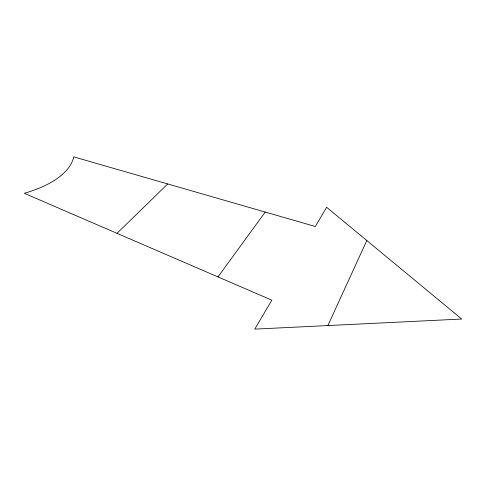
<?xml version="1.0" encoding="UTF-8"?>
<svg xmlns="http://www.w3.org/2000/svg" width="486" height="486" viewBox="0 0 486 486"><rect width="100%" height="100%" fill="white"/><g stroke="black" fill="none" stroke-linecap="round" stroke-linejoin="round"><path stroke-width="0.73" d="M327.88 325.559L366.815 240.521M217.965 276.917L265.228 212.048M117.005 233.323L167.719 183.951M326.653 207.291L315.323 226.488L73.751 156.875A107.862 49.286 0.4 0 1 24.3 193.294L271.844 300.178L254.761 329.125L461.7 319.041L326.653 207.291"/></g></svg>
